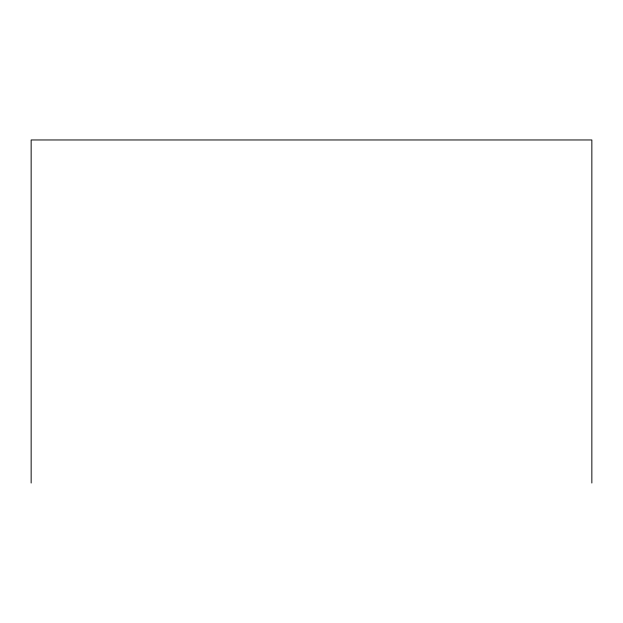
<?xml version="1.0" encoding="UTF-8"?>
<svg xmlns="http://www.w3.org/2000/svg" width="623" height="623" viewBox="0 0 623 623"><rect width="100%" height="100%" fill="white"/><g stroke="black" fill="none" stroke-linecap="round" stroke-linejoin="round"><path stroke-width="0.93" d="M591.85 483.035L591.85 139.965L31.15 139.965L31.15 483.035"/></g></svg>
